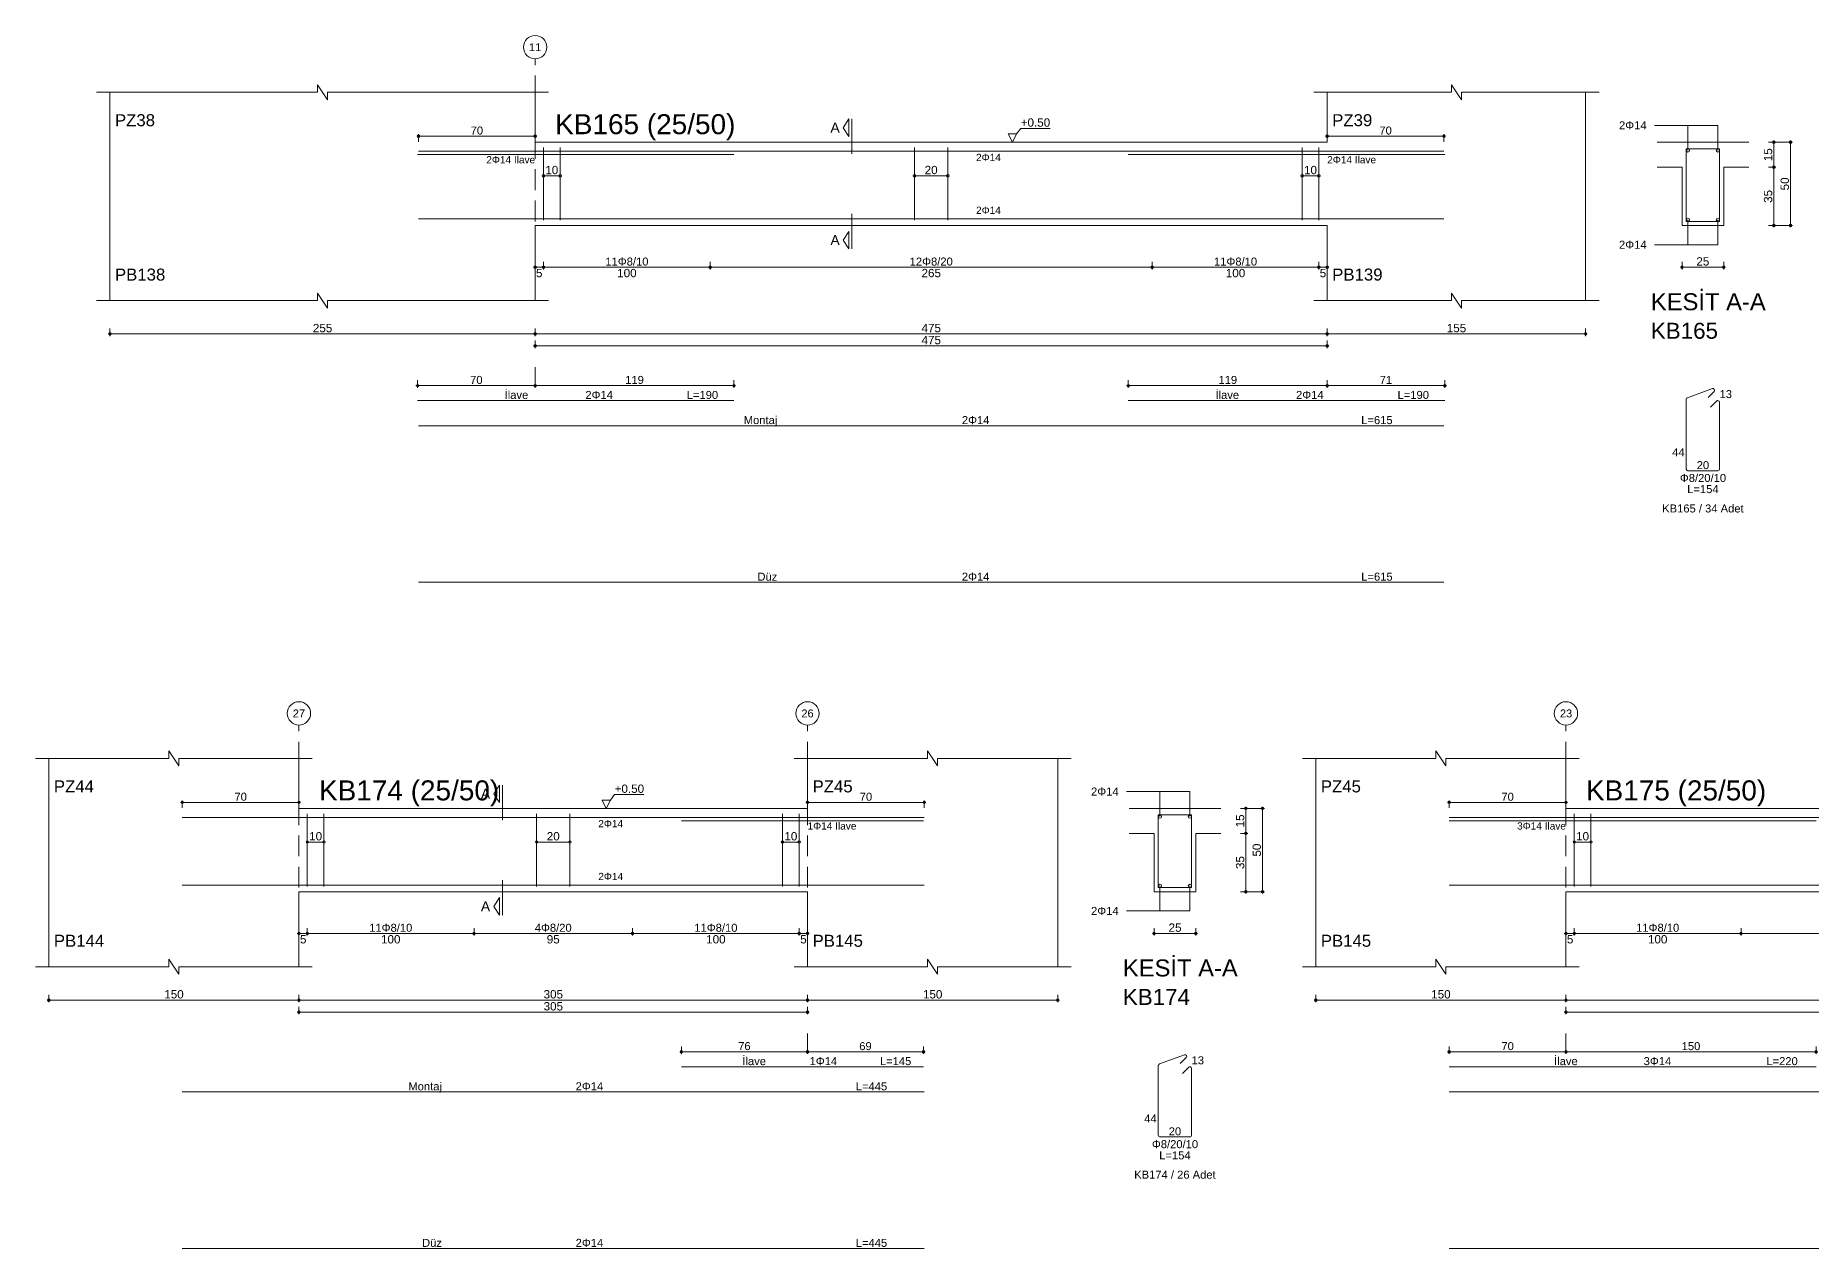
# Model space of a CAD drawing. Header units: millimetres. Extents: x 23801 to 80069, y 9628 to 14137.
# Drawn here: x 23839 to 25437, y 10564 to 11656 of the extents above; entities that cross this region are included whole.
import ezdxf

# ---------------------------------------------------------------- set-up
doc = ezdxf.new("R2010")
doc.units = ezdxf.units.MM
doc.linetypes.add('DASHDOT2', pattern=[12.7, 6.35, -3.175, 0, -3.175])
doc.linetypes.add('DASHED4', pattern=[18.75, 12.5, -6.25])
doc.layers.add('aks', color=251, linetype='DASHDOT2', lineweight=35)
for name, color, linetype in [('Donatı Topl. Uzun. Yazısı', 7, 'Continuous'), ('Donatı Uz. Yazısı', 7, 'Continuous'), ('Donatı Yazısı', 7, 'Continuous'), ('Donatı Çizgisi', 7, 'Continuous'), ('Kiriş', 7, 'Continuous'), ('Standart', 7, 'Continuous'), ('Ölçülendirme', 7, 'Continuous')]:
    doc.layers.add(name, color=color, linetype=linetype)
doc.styles.add('arial_1_18', font='arial.ttf', dxfattribs={"height": 0.2})

# ---------------------------------------------------------------- blocks, each defined once
blk = doc.blocks.new('IDE143Entity7367')
at = {"layer": 'aks', "color": 30, "linetype": 'DASHED4', "lineweight": 5}
for points in [[(19028, 2016.8), (19028, 2151.8)], [(19028, 1955.8), (19028, 1966.8)]]:
    blk.add_lwpolyline(points, dxfattribs=at)
at = {"layer": 'aks', "color": 1, "linetype": 'Continuous', "lineweight": 5}
blk.add_circle((19028, 2158.8), 7, dxfattribs=at)
at = {"layer": 'Donatı Çizgisi', "color": 5, "linetype": 'Continuous', "lineweight": 5}
for points in [[(19033, 2055), (19033, 2098.6)], [(19043, 2055), (19043, 2098.6)], [(19255.5, 2055), (19255.5, 2098.6)], [(19275.5, 2055), (19275.5, 2098.6)], [(19488, 2055), (19488, 2098.6)], [(19498, 2055), (19498, 2098.6)], [(18957.5, 2094.4), (19147.2, 2094.4)], [(18958, 2096.4), (19573, 2096.4)], [(19383.7, 2094.4), (19573.5, 2094.4)], [(19718.3, 2054.3), (19718.3, 2097.9)], [(19718.3, 2097.9), (19738.3, 2097.9)], [(19738.3, 2054.3), (19738.3, 2097.9)], [(18958, 2055.8), (19573, 2055.8)], [(19718.3, 2054.3), (19738.3, 2054.3)], [(19719, 1948.5), (19734, 1954)], [(19731.4, 1948.7), (19735.1, 1952.3)], [(18957.5, 1946.8), (19147.2, 1946.8)], [(19383.7, 1946.8), (19573.5, 1946.8)], [(19718.3, 1905.7), (19718.3, 1947.6)], [(19732.8, 1942.8), (19736.6, 1946.6)], [(19738.3, 1905.7), (19738.3, 1945.8)], [(18958, 1931.7), (19573, 1931.7)], [(19719.3, 1904.7), (19737.3, 1904.7)], [(18958, 1837.8), (19573, 1837.8)]]:
    blk.add_lwpolyline(points, dxfattribs=at)
for centre in [(19719.3, 2096.9), (19737.3, 2096.9), (19719.3, 2055.3), (19737.3, 2055.3)]:
    blk.add_circle(centre, 1, dxfattribs=at)
for centre, start, end in [((19734.3, 1953), 315, 110), ((19719.3, 1947.6), 110, 180), ((19737.3, 1945.8), 0, 135), ((19719.3, 1905.7), 180, 270), ((19737.3, 1905.7), 270, 0)]:
    blk.add_arc(centre, 1.02, start, end, dxfattribs=at)
at = {"layer": 'Kiriş', "color": 1, "linetype": 'Continuous', "lineweight": 5}
for points in [[(18765, 2131.8), (18897.5, 2131.8)], [(18773, 2006.8), (18773, 2131.8)], [(18897.5, 2131.8), (18897.5, 2136.3)], [(18903.5, 2127.3), (18897.5, 2136.3)], [(18903.5, 2127.3), (18903.5, 2131.8)], [(18903.5, 2131.8), (19036, 2131.8)], [(19028, 2101.8), (19028, 2131.8)], [(19495, 2131.8), (19577.5, 2131.8)], [(19503, 2101.8), (19503, 2131.8)], [(19577.5, 2131.8), (19577.5, 2136.3)], [(19583.5, 2127.3), (19577.5, 2136.3)], [(19583.5, 2131.8), (19666, 2131.8)], [(19583.5, 2127.3), (19583.5, 2131.8)], [(19658, 2006.8), (19658, 2131.8)], [(19028, 2101.8), (19503, 2101.8)], [(19700.8, 2101.8), (19755.8, 2101.8)], [(19700.8, 2086.8), (19715.8, 2086.8)], [(19715.8, 2051.8), (19715.8, 2086.8)], [(19740.8, 2086.8), (19755.8, 2086.8)], [(19740.8, 2051.8), (19740.8, 2086.8)], [(19028, 2051.8), (19503, 2051.8)], [(19028, 2006.8), (19028, 2051.8)], [(19503, 2006.8), (19503, 2051.8)], [(19715.8, 2051.8), (19740.8, 2051.8)], [(18765, 2006.8), (18897.5, 2006.8)], [(18903.5, 2002.3), (18897.5, 2011.3)], [(18897.5, 2006.8), (18897.5, 2011.3)], [(18903.5, 2006.8), (19036, 2006.8)], [(18903.5, 2002.3), (18903.5, 2006.8)], [(19495, 2006.8), (19577.5, 2006.8)], [(19583.5, 2002.3), (19577.5, 2011.3)], [(19577.5, 2006.8), (19577.5, 2011.3)], [(19583.5, 2006.8), (19666, 2006.8)], [(19583.5, 2002.3), (19583.5, 2006.8)]]:
    blk.add_lwpolyline(points, dxfattribs=at)
at = {"layer": 'Ölçülendirme', "color": 1, "linetype": 'Continuous', "lineweight": 5}
for points in [[(19212.7, 2110.5), (19216.2, 2115.8)], [(19216.2, 2105.3), (19212.7, 2110.5)], [(19216.2, 2105.3), (19216.2, 2115.8)], [(19218, 2094.8), (19218, 2115.8)], [(19316.7, 2106.8), (19319.2, 2110.1)], [(19319.2, 2110.1), (19336.9, 2110.1)], [(19699.3, 2111.9), (19737.3, 2111.9)], [(19719.3, 2096.9), (19719.3, 2111.9)], [(19737.3, 2096.9), (19737.3, 2111.9)], [(18957, 2105.4), (19029, 2105.4)], [(18958, 2102.1), (18958, 2106.6)], [(19028, 2102.1), (19028, 2106.6)], [(19314.2, 2101.8), (19311.7, 2106.8)], [(19311.7, 2106.8), (19316.7, 2106.8)], [(19316.7, 2106.8), (19314.2, 2101.8)], [(19314.2, 2101.8), (19314.2, 2101.8)], [(19502, 2105.4), (19574, 2105.4)], [(19503, 2102.1), (19503, 2106.6)], [(19573, 2102.1), (19573, 2106.6)], [(19767.6, 2101.8), (19782.1, 2101.8)], [(19770.8, 2050.8), (19770.8, 2102.8)], [(19780.8, 2050.8), (19780.8, 2102.8)], [(19033, 2081.6), (19043, 2081.6)], [(19255.5, 2081.6), (19275.5, 2081.6)], [(19488, 2081.6), (19498, 2081.6)], [(19767.6, 2086.8), (19772.1, 2086.8)], [(19218, 2037.8), (19218, 2058.8)], [(19212.7, 2043), (19216.2, 2048.3)], [(19216.2, 2037.8), (19216.2, 2048.3)], [(19719.3, 2040.3), (19719.3, 2055.3)], [(19737.3, 2040.3), (19737.3, 2055.3)], [(19767.6, 2051.8), (19782.1, 2051.8)], [(19216.2, 2037.8), (19212.7, 2043)], [(19699.3, 2040.3), (19737.3, 2040.3)], [(19027, 2026.8), (19504, 2026.8)], [(19028, 2025.5), (19028, 2030)], [(19033, 2025.5), (19033, 2030)], [(19133, 2025.5), (19133, 2030)], [(19398, 2025.5), (19398, 2030)], [(19498, 2025.5), (19498, 2030)], [(19503, 2025.5), (19503, 2030)], [(19714.8, 2026.8), (19741.8, 2026.8)], [(19715.8, 2025.5), (19715.8, 2030)], [(19740.8, 2025.5), (19740.8, 2030)], [(18772, 1986.8), (19659, 1986.8)], [(18773, 1985.5), (18773, 1990)], [(19028, 1985.5), (19028, 1990)], [(19028, 1978.3), (19028, 1982.8)], [(19503, 1985.5), (19503, 1990)], [(19503, 1978.3), (19503, 1982.8)], [(19658, 1985.5), (19658, 1990)], [(19027, 1979.6), (19504, 1979.6)], [(18956.5, 1955.8), (19029, 1955.8)], [(18957.5, 1954.5), (18957.5, 1959)], [(19027, 1955.8), (19148.2, 1955.8)], [(19028, 1954.5), (19028, 1959)], [(19028, 1954.5), (19028, 1959)], [(19147.2, 1954.5), (19147.2, 1959)], [(19382.7, 1955.8), (19504, 1955.8)], [(19383.7, 1954.5), (19383.7, 1959)], [(19502, 1955.8), (19574.5, 1955.8)], [(19503, 1954.5), (19503, 1959)], [(19503, 1954.5), (19503, 1959)], [(19573.5, 1954.5), (19573.5, 1959)]]:
    blk.add_lwpolyline(points, dxfattribs=at)
for centre in [(18958, 2105.4), (19028, 2105.4), (19503, 2105.4), (19573, 2105.4), (19770.8, 2101.8), (19780.8, 2101.8), (19770.8, 2086.8), (19033, 2081.6), (19043, 2081.6), (19255.5, 2081.6), (19275.5, 2081.6), (19488, 2081.6), (19498, 2081.6), (19770.8, 2051.8), (19780.8, 2051.8), (19028, 2026.8), (19033, 2026.8), (19033, 2026.8), (19133, 2026.8), (19133, 2026.8), (19398, 2026.8), (19398, 2026.8), (19498, 2026.8), (19498, 2026.8), (19503, 2026.8), (19715.8, 2026.8), (19740.8, 2026.8), (18773, 1986.8), (19028, 1986.8), (19028, 1986.8), (19503, 1986.8), (19503, 1986.8), (19658, 1986.8), (19028, 1979.6), (19503, 1979.6), (18957.5, 1955.8), (19028, 1955.8), (19028, 1955.8), (19147.2, 1955.8), (19383.7, 1955.8), (19503, 1955.8), (19503, 1955.8), (19573.5, 1955.8)]:
    blk.add_circle(centre, 0.75, dxfattribs=at)
at = {"layer": 'aks', "color": 1, "linetype": 'Continuous', "lineweight": 5, "style": 'arial_1_18'}
blk.add_text('11', height=4.73, dxfattribs=at).set_placement((19024.3, 2156.4))
at = {"layer": 'Donatı Topl. Uzun. Yazısı', "color": 1, "linetype": 'Continuous', "lineweight": 5, "style": 'arial_1_18'}
for s, p in [('L=190', (19118.9, 1947.8)), ('L=190', (19545.2, 1947.8)), ('L=615', (19523.4, 1932.7)), ('L=154', (19718.9, 1891.3)), ('L=615', (19523.4, 1838.8))]:
    blk.add_text(s, height=4.8, dxfattribs=at).set_placement(p)
at = {"layer": 'Donatı Uz. Yazısı', "color": 1, "linetype": 'Continuous', "lineweight": 5, "style": 'arial_1_18'}
for s, p in [('13', (19738.3, 1948.3)), ('44', (19709.9, 1913.4)), ('20', (19724.6, 1905.7))]:
    blk.add_text(s, height=4.8, dxfattribs=at).set_placement(p)
at = {"layer": 'Donatı Yazısı', "color": 5, "linetype": 'Continuous', "lineweight": 5, "style": 'arial_1_18'}
for s, height, p in [('2Φ14', 4.8, (19678, 2109.5)), ('2Φ14 İlave', 4.32, (18998.7, 2089.1)), ('2Φ14 İlave', 4.32, (19503, 2089.1)), ('2Φ14', 4.8, (19678, 2037.9)), ('2Φ14', 4.8, (19058.1, 1947.8)), ('2Φ14', 4.8, (19484.3, 1947.8)), ('2Φ14', 4.8, (19283.9, 1932.7)), ('Φ8/20/10', 4.8, (19714.5, 1898)), ('KB165 / 34 Adet', 4.8, (19703.9, 1879.7)), ('2Φ14', 4.8, (19283.9, 1838.8))]:
    blk.add_text(s, height=height, dxfattribs=at).set_placement(p)
for p in [(19292.4, 2090.5), (19292.4, 2058.8)]:
    blk.add_text('2Φ14', height=4.32, rotation=360, dxfattribs=at).set_placement(p)
at = {"layer": 'Donatı Yazısı', "color": 1, "linetype": 'Continuous', "lineweight": 5, "style": 'arial_1_18'}
for s, p in [('İlave', (19009.7, 1947.8)), ('İlave', (19436, 1947.8)), ('Montaj', (19153.1, 1932.7)), ('Düz', (19161.3, 1838.8))]:
    blk.add_text(s, height=4.8, dxfattribs=at).set_placement(p)
at = {"layer": 'Kiriş', "color": 1, "linetype": 'Continuous', "lineweight": 5, "style": 'arial_1_18'}
for s, height, p in [('PZ38', 7.2, (18776, 2111.4)), ('KB165 (25/50)', 12, (19040, 2106.6)), ('PZ39', 7.2, (19506, 2111.4)), ('PB138', 7.2, (18776, 2018.8)), ('PB139', 7.2, (19506, 2018.8)), ('KESİT A-A', 10.2, (19697.1, 2001)), ('KB165', 9.6, (19697.1, 1983.9))]:
    blk.add_text(s, height=height, dxfattribs=at).set_placement(p)
at = {"layer": 'Ölçülendirme', "color": 1, "linetype": 'Continuous', "lineweight": 5, "style": 'arial_1_18'}
for s, height, p in [('70', 4.8, (18989.3, 2106.4)), ('A', 5.95, (19205.1, 2107.6)), ('+0.50', 5, (19319.2, 2111.1)), ('70', 4.8, (19534.3, 2106.4)), ('A', 5.95, (19205.1, 2040.1)), ('5', 5, (19028.5, 2020.8)), ('100', 5, (19077.2, 2020.8)), ('265', 5, (19259.7, 2020.8)), ('100', 5, (19442.2, 2020.8)), ('5', 5, (19498.5, 2020.8)), ('25', 5, (19724.4, 2027.8)), ('255', 5, (18894.7, 1987.8)), ('475', 5, (19259.7, 1987.8)), ('155', 5, (19574.7, 1987.8)), ('475', 5, (19259.7, 1980.6))]:
    blk.add_text(s, height=height, dxfattribs=at).set_placement(p)
for s, rotation, p in [('10', 360, (19034.1, 2082.6)), ('20', 360, (19261.6, 2082.6)), ('10', 360, (19489.1, 2082.6)), ('15', 90, (19769.9, 2090.4)), ('50', 90, (19779.9, 2072.9)), ('35', 90, (19769.9, 2065.4))]:
    blk.add_text(s, height=5, rotation=rotation, dxfattribs=at).set_placement(p)
at = {"layer": 'Ölçülendirme', "color": 5, "linetype": 'Continuous', "lineweight": 5, "style": 'arial_1_18'}
for s, p in [('11Φ8/10', (19070.1, 2027.8)), ('12Φ8/20', (19252.6, 2027.8)), ('11Φ8/10', (19435.1, 2027.8)), ('70', (18989, 1956.8)), ('119', (19082, 1956.8)), ('119', (19437.8, 1956.8)), ('71', (19534.5, 1956.8))]:
    blk.add_text(s, height=4.8, dxfattribs=at).set_placement(p)
blk = doc.blocks.new('IDE143Entity7371')
at = {"layer": 'aks', "color": 30, "linetype": 'DASHED4', "lineweight": 5}
for points in [[(23409.3, 2016.8), (23409.3, 2151.8)], [(23714.3, 2016.8), (23714.3, 2151.8)], [(23714.3, 1955.8), (23714.3, 1966.8)]]:
    blk.add_lwpolyline(points, dxfattribs=at)
at = {"layer": 'aks', "color": 1, "linetype": 'Continuous', "lineweight": 5}
for centre in [(23409.3, 2158.8), (23714.3, 2158.8)]:
    blk.add_circle(centre, 7, dxfattribs=at)
at = {"layer": 'Donatı Çizgisi', "color": 5, "linetype": 'Continuous', "lineweight": 5}
for points in [[(23414.3, 2055), (23414.3, 2098.6)], [(23424.3, 2055), (23424.3, 2098.6)], [(23551.8, 2055), (23551.8, 2098.6)], [(23571.8, 2055), (23571.8, 2098.6)], [(23699.3, 2055), (23699.3, 2098.6)], [(23709.3, 2055), (23709.3, 2098.6)], [(23339.3, 2096.4), (23784.3, 2096.4)], [(23638.6, 2094.4), (23783.8, 2094.4)], [(23924.6, 2054.3), (23924.6, 2097.9)], [(23924.6, 2097.9), (23944.6, 2097.9)], [(23944.6, 2054.3), (23944.6, 2097.9)], [(23339.3, 2055.8), (23784.3, 2055.8)], [(23924.6, 2054.3), (23944.6, 2054.3)], [(23925.3, 1948.5), (23940.3, 1954)], [(23937.8, 1948.7), (23941.4, 1952.3)], [(23638.6, 1946.8), (23783.8, 1946.8)], [(23924.6, 1905.7), (23924.6, 1947.6)], [(23939.1, 1942.8), (23942.9, 1946.6)], [(23944.6, 1905.7), (23944.6, 1945.8)], [(23339.3, 1931.7), (23784.3, 1931.7)], [(23925.7, 1904.7), (23943.6, 1904.7)], [(23339.3, 1837.8), (23784.3, 1837.8)]]:
    blk.add_lwpolyline(points, dxfattribs=at)
for centre in [(23925.6, 2096.9), (23943.6, 2096.9), (23925.6, 2055.3), (23943.6, 2055.3)]:
    blk.add_circle(centre, 1, dxfattribs=at)
for centre, start, end in [((23940.7, 1953), 315, 110), ((23925.7, 1947.6), 110, 180), ((23943.6, 1945.8), 0, 135), ((23925.7, 1905.7), 180, 270), ((23943.6, 1905.7), 270, 0)]:
    blk.add_arc(centre, 1.02, start, end, dxfattribs=at)
at = {"layer": 'Kiriş', "color": 1, "linetype": 'Continuous', "lineweight": 5}
for points in [[(23251.3, 2131.8), (23331.3, 2131.8)], [(23259.3, 2006.8), (23259.3, 2131.8)], [(23331.3, 2131.8), (23331.3, 2136.3)], [(23337.3, 2127.3), (23331.3, 2136.3)], [(23337.3, 2127.3), (23337.3, 2131.8)], [(23337.3, 2131.8), (23417.3, 2131.8)], [(23409.3, 2101.8), (23409.3, 2131.8)], [(23706.3, 2131.8), (23786.3, 2131.8)], [(23714.3, 2101.8), (23714.3, 2131.8)], [(23786.3, 2131.8), (23786.3, 2136.3)], [(23792.3, 2127.3), (23786.3, 2136.3)], [(23792.3, 2131.8), (23872.3, 2131.8)], [(23792.3, 2127.3), (23792.3, 2131.8)], [(23864.3, 2006.8), (23864.3, 2131.8)], [(23409.3, 2101.8), (23714.3, 2101.8)], [(23907.1, 2101.8), (23962.1, 2101.8)], [(23907.1, 2086.8), (23922.1, 2086.8)], [(23922.1, 2051.8), (23922.1, 2086.8)], [(23947.1, 2086.8), (23962.1, 2086.8)], [(23947.1, 2051.8), (23947.1, 2086.8)], [(23409.3, 2051.8), (23714.3, 2051.8)], [(23409.3, 2006.8), (23409.3, 2051.8)], [(23714.3, 2006.8), (23714.3, 2051.8)], [(23922.1, 2051.8), (23947.1, 2051.8)], [(23251.3, 2006.8), (23331.3, 2006.8)], [(23337.3, 2002.3), (23331.3, 2011.3)], [(23331.3, 2006.8), (23331.3, 2011.3)], [(23337.3, 2006.8), (23417.3, 2006.8)], [(23337.3, 2002.3), (23337.3, 2006.8)], [(23706.3, 2006.8), (23786.3, 2006.8)], [(23792.3, 2002.3), (23786.3, 2011.3)], [(23786.3, 2006.8), (23786.3, 2011.3)], [(23792.3, 2006.8), (23872.3, 2006.8)], [(23792.3, 2002.3), (23792.3, 2006.8)]]:
    blk.add_lwpolyline(points, dxfattribs=at)
at = {"layer": 'Ölçülendirme', "color": 1, "linetype": 'Continuous', "lineweight": 5}
for points in [[(23526.1, 2110.5), (23529.6, 2115.8)], [(23529.6, 2105.3), (23526.1, 2110.5)], [(23529.6, 2105.3), (23529.6, 2115.8)], [(23531.3, 2094.8), (23531.3, 2115.8)], [(23596.1, 2106.8), (23598.6, 2110.1)], [(23598.6, 2110.1), (23616.2, 2110.1)], [(23905.6, 2111.9), (23943.6, 2111.9)], [(23925.6, 2096.9), (23925.6, 2111.9)], [(23943.6, 2096.9), (23943.6, 2111.9)], [(23338.3, 2105.4), (23410.3, 2105.4)], [(23339.3, 2102.1), (23339.3, 2106.6)], [(23409.3, 2102.1), (23409.3, 2106.6)], [(23593.6, 2101.8), (23591.1, 2106.8)], [(23591.1, 2106.8), (23596.1, 2106.8)], [(23596.1, 2106.8), (23593.6, 2101.8)], [(23593.6, 2101.8), (23593.6, 2101.8)], [(23713.3, 2105.4), (23785.3, 2105.4)], [(23714.3, 2102.1), (23714.3, 2106.6)], [(23784.3, 2102.1), (23784.3, 2106.6)], [(23973.9, 2101.8), (23988.4, 2101.8)], [(23977.1, 2050.8), (23977.1, 2102.8)], [(23987.1, 2050.8), (23987.1, 2102.8)], [(23414.3, 2081.6), (23424.3, 2081.6)], [(23551.8, 2081.6), (23571.8, 2081.6)], [(23699.3, 2081.6), (23709.3, 2081.6)], [(23973.9, 2086.8), (23978.4, 2086.8)], [(23531.3, 2037.8), (23531.3, 2058.8)], [(23526.1, 2043), (23529.6, 2048.3)], [(23529.6, 2037.8), (23529.6, 2048.3)], [(23925.6, 2040.3), (23925.6, 2055.3)], [(23943.6, 2040.3), (23943.6, 2055.3)], [(23973.9, 2051.8), (23988.4, 2051.8)], [(23529.6, 2037.8), (23526.1, 2043)], [(23905.6, 2040.3), (23943.6, 2040.3)], [(23408.3, 2026.8), (23715.3, 2026.8)], [(23409.3, 2025.5), (23409.3, 2030)], [(23414.3, 2025.5), (23414.3, 2030)], [(23514.3, 2025.5), (23514.3, 2030)], [(23609.3, 2025.5), (23609.3, 2030)], [(23709.3, 2025.5), (23709.3, 2030)], [(23714.3, 2025.5), (23714.3, 2030)], [(23921.1, 2026.8), (23948.1, 2026.8)], [(23922.1, 2025.5), (23922.1, 2030)], [(23947.1, 2025.5), (23947.1, 2030)], [(23258.3, 1986.8), (23865.3, 1986.8)], [(23259.3, 1985.5), (23259.3, 1990)], [(23409.3, 1985.5), (23409.3, 1990)], [(23409.3, 1978.3), (23409.3, 1982.8)], [(23714.3, 1985.5), (23714.3, 1990)], [(23714.3, 1978.3), (23714.3, 1982.8)], [(23864.3, 1985.5), (23864.3, 1990)], [(23408.3, 1979.6), (23715.3, 1979.6)], [(23637.6, 1955.8), (23715.3, 1955.8)], [(23638.6, 1954.5), (23638.6, 1959)], [(23713.3, 1955.8), (23784.8, 1955.8)], [(23714.3, 1954.5), (23714.3, 1959)], [(23714.3, 1954.5), (23714.3, 1959)], [(23783.8, 1954.5), (23783.8, 1959)]]:
    blk.add_lwpolyline(points, dxfattribs=at)
for centre in [(23339.3, 2105.4), (23409.3, 2105.4), (23714.3, 2105.4), (23784.3, 2105.4), (23977.1, 2101.8), (23987.1, 2101.8), (23977.1, 2086.8), (23414.3, 2081.6), (23424.3, 2081.6), (23551.8, 2081.6), (23571.8, 2081.6), (23699.3, 2081.6), (23709.3, 2081.6), (23977.1, 2051.8), (23987.1, 2051.8), (23409.3, 2026.8), (23414.3, 2026.8), (23414.3, 2026.8), (23514.3, 2026.8), (23514.3, 2026.8), (23609.3, 2026.8), (23609.3, 2026.8), (23709.3, 2026.8), (23709.3, 2026.8), (23714.3, 2026.8), (23922.1, 2026.8), (23947.1, 2026.8), (23259.3, 1986.8), (23409.3, 1986.8), (23409.3, 1986.8), (23714.3, 1986.8), (23714.3, 1986.8), (23864.3, 1986.8), (23409.3, 1979.6), (23714.3, 1979.6), (23638.6, 1955.8), (23714.3, 1955.8), (23714.3, 1955.8), (23783.8, 1955.8)]:
    blk.add_circle(centre, 0.75, dxfattribs=at)
at = {"layer": 'aks', "color": 1, "linetype": 'Continuous', "lineweight": 5, "style": 'arial_1_18'}
for s, p in [('27', (23405.6, 2156.4)), ('26', (23710.6, 2156.4))]:
    blk.add_text(s, height=4.73, dxfattribs=at).set_placement(p)
at = {"layer": 'Donatı Topl. Uzun. Yazısı', "color": 1, "linetype": 'Continuous', "lineweight": 5, "style": 'arial_1_18'}
for s, p in [('L=145', (23757.7, 1947.8)), ('L=445', (23743.2, 1932.7)), ('L=154', (23925.2, 1891.3)), ('L=445', (23743.2, 1838.8))]:
    blk.add_text(s, height=4.8, dxfattribs=at).set_placement(p)
at = {"layer": 'Donatı Uz. Yazısı', "color": 1, "linetype": 'Continuous', "lineweight": 5, "style": 'arial_1_18'}
for s, p in [('13', (23944.6, 1948.3)), ('44', (23916.2, 1913.4)), ('20', (23930.9, 1905.7))]:
    blk.add_text(s, height=4.8, dxfattribs=at).set_placement(p)
at = {"layer": 'Donatı Yazısı', "color": 5, "linetype": 'Continuous', "lineweight": 5, "style": 'arial_1_18'}
for s, height, p in [('2Φ14', 4.8, (23884.3, 2109.5)), ('1Φ14 İlave', 4.32, (23714.3, 2089.1)), ('2Φ14', 4.8, (23884.3, 2037.9)), ('1Φ14', 4.8, (23715.5, 1947.8)), ('2Φ14', 4.8, (23575.2, 1932.7)), ('Φ8/20/10', 4.8, (23920.8, 1898)), ('KB174 / 26 Adet', 4.8, (23910.2, 1879.7)), ('2Φ14', 4.8, (23575.2, 1838.8))]:
    blk.add_text(s, height=height, dxfattribs=at).set_placement(p)
for p in [(23588.8, 2090.5), (23588.8, 2058.8)]:
    blk.add_text('2Φ14', height=4.32, rotation=360, dxfattribs=at).set_placement(p)
at = {"layer": 'Donatı Yazısı', "color": 1, "linetype": 'Continuous', "lineweight": 5, "style": 'arial_1_18'}
for s, p in [('İlave', (23675.2, 1947.8)), ('Montaj', (23474.9, 1932.7)), ('Düz', (23483.1, 1838.8))]:
    blk.add_text(s, height=4.8, dxfattribs=at).set_placement(p)
at = {"layer": 'Kiriş', "color": 1, "linetype": 'Continuous', "lineweight": 5, "style": 'arial_1_18'}
for s, height, p in [('PZ44', 7.2, (23262.3, 2111.4)), ('KB174 (25/50)', 12, (23421.3, 2106.6)), ('PZ45', 7.2, (23717.3, 2111.4)), ('PB144', 7.2, (23262.3, 2018.8)), ('PB145', 7.2, (23717.3, 2018.8)), ('KESİT A-A', 10.2, (23903.4, 2001)), ('KB174', 9.6, (23903.4, 1983.9))]:
    blk.add_text(s, height=height, dxfattribs=at).set_placement(p)
at = {"layer": 'Ölçülendirme', "color": 1, "linetype": 'Continuous', "lineweight": 5, "style": 'arial_1_18'}
for s, height, p in [('70', 4.8, (23370.6, 2106.4)), ('A', 5.95, (23518.4, 2107.6)), ('+0.50', 5, (23598.6, 2111.1)), ('70', 4.8, (23745.6, 2106.4)), ('A', 5.95, (23518.4, 2040.1)), ('5', 5, (23409.9, 2020.8)), ('100', 5, (23458.5, 2020.8)), ('95', 5, (23557.9, 2020.8)), ('100', 5, (23653.5, 2020.8)), ('5', 5, (23709.9, 2020.8)), ('25', 5, (23930.8, 2027.8)), ('150', 5, (23328.5, 1987.8)), ('305', 5, (23556, 1987.8)), ('150', 5, (23783.5, 1987.8)), ('305', 5, (23556, 1980.6))]:
    blk.add_text(s, height=height, dxfattribs=at).set_placement(p)
for s, rotation, p in [('10', 360, (23415.4, 2082.6)), ('20', 360, (23557.9, 2082.6)), ('10', 360, (23700.4, 2082.6)), ('15', 90, (23976.2, 2090.4)), ('50', 90, (23986.2, 2072.9)), ('35', 90, (23976.2, 2065.4))]:
    blk.add_text(s, height=5, rotation=rotation, dxfattribs=at).set_placement(p)
at = {"layer": 'Ölçülendirme', "color": 5, "linetype": 'Continuous', "lineweight": 5, "style": 'arial_1_18'}
for s, p in [('11Φ8/10', (23451.4, 2027.8)), ('4Φ8/20', (23550.7, 2027.8)), ('11Φ8/10', (23646.4, 2027.8)), ('76', (23672.7, 1956.8)), ('69', (23745.3, 1956.8))]:
    blk.add_text(s, height=4.8, dxfattribs=at).set_placement(p)
blk = doc.blocks.new('IDE143Entity7372')
at = {"layer": 'aks', "color": 30, "linetype": 'DASHED4', "lineweight": 5}
for points in [[(24169.1, 2016.8), (24169.1, 2151.8)], [(24769.1, 2016.8), (24769.1, 2151.8)], [(24169.1, 1955.8), (24169.1, 1966.8)], [(24769.1, 1955.8), (24769.1, 1966.8)]]:
    blk.add_lwpolyline(points, dxfattribs=at)
at = {"layer": 'aks', "color": 1, "linetype": 'Continuous', "lineweight": 5}
for centre in [(24169.1, 2158.8), (24769.1, 2158.8)]:
    blk.add_circle(centre, 7, dxfattribs=at)
at = {"layer": 'Donatı Çizgisi', "color": 5, "linetype": 'Continuous', "lineweight": 5}
for points in [[(24174.1, 2055), (24174.1, 2098.6)], [(24184.1, 2055), (24184.1, 2098.6)], [(24459.1, 2055), (24459.1, 2098.6)], [(24479.1, 2055), (24479.1, 2098.6)], [(24754.1, 2055), (24754.1, 2098.6)], [(24764.1, 2055), (24764.1, 2098.6)], [(24099.1, 2096.4), (24839.1, 2096.4)], [(24099.1, 2094.4), (24319.1, 2094.4)], [(24619.1, 2094.4), (24839.1, 2094.4)], [(24979.5, 2054.3), (24979.5, 2097.9)], [(24979.5, 2097.9), (24999.5, 2097.9)], [(24999.5, 2054.3), (24999.5, 2097.9)], [(24099.1, 2055.8), (24839.1, 2055.8)], [(24979.5, 2054.3), (24999.5, 2054.3)], [(24980.1, 1948.5), (24995.1, 1954)], [(24992.6, 1948.7), (24996.2, 1952.3)], [(24099.1, 1946.8), (24319.1, 1946.8)], [(24619.1, 1946.8), (24839.1, 1946.8)], [(24979.5, 1905.7), (24979.5, 1947.6)], [(24993.9, 1942.8), (24997.7, 1946.6)], [(24999.5, 1905.7), (24999.5, 1945.8)], [(24099.1, 1931.7), (24839.1, 1931.7)], [(24980.5, 1904.7), (24998.4, 1904.7)], [(24099.1, 1837.8), (24839.1, 1837.8)]]:
    blk.add_lwpolyline(points, dxfattribs=at)
for centre in [(24980.5, 2096.9), (24998.5, 2096.9), (24980.5, 2055.3), (24989.5, 2055.3), (24998.5, 2055.3)]:
    blk.add_circle(centre, 1, dxfattribs=at)
for centre, start, end in [((24995.5, 1953), 315, 110), ((24980.5, 1947.6), 110, 180), ((24998.4, 1945.8), 0, 135), ((24980.5, 1905.7), 180, 270), ((24998.4, 1905.7), 270, 0)]:
    blk.add_arc(centre, 1.02, start, end, dxfattribs=at)
at = {"layer": 'Kiriş', "color": 1, "linetype": 'Continuous', "lineweight": 5}
for points in [[(24011.1, 2131.8), (24091.1, 2131.8)], [(24019.1, 2006.8), (24019.1, 2131.8)], [(24091.1, 2131.8), (24091.1, 2136.3)], [(24097.1, 2127.3), (24091.1, 2136.3)], [(24097.1, 2127.3), (24097.1, 2131.8)], [(24097.1, 2131.8), (24177.1, 2131.8)], [(24169.1, 2101.8), (24169.1, 2131.8)], [(24761.1, 2131.8), (24841.1, 2131.8)], [(24769.1, 2101.8), (24769.1, 2131.8)], [(24841.1, 2131.8), (24841.1, 2136.3)], [(24847.1, 2127.3), (24841.1, 2136.3)], [(24847.1, 2131.8), (24927.1, 2131.8)], [(24847.1, 2127.3), (24847.1, 2131.8)], [(24919.1, 2006.8), (24919.1, 2131.8)], [(24169.1, 2101.8), (24769.1, 2101.8)], [(24962, 2101.8), (25017, 2101.8)], [(24962, 2086.8), (24977, 2086.8)], [(24977, 2051.8), (24977, 2086.8)], [(25002, 2086.8), (25017, 2086.8)], [(25002, 2051.8), (25002, 2086.8)], [(24169.1, 2051.8), (24769.1, 2051.8)], [(24169.1, 2006.8), (24169.1, 2051.8)], [(24769.1, 2006.8), (24769.1, 2051.8)], [(24977, 2051.8), (25002, 2051.8)], [(24011.1, 2006.8), (24091.1, 2006.8)], [(24097.1, 2002.3), (24091.1, 2011.3)], [(24091.1, 2006.8), (24091.1, 2011.3)], [(24097.1, 2006.8), (24177.1, 2006.8)], [(24097.1, 2002.3), (24097.1, 2006.8)], [(24761.1, 2006.8), (24841.1, 2006.8)], [(24847.1, 2002.3), (24841.1, 2011.3)], [(24841.1, 2006.8), (24841.1, 2011.3)], [(24847.1, 2006.8), (24927.1, 2006.8)], [(24847.1, 2002.3), (24847.1, 2006.8)]]:
    blk.add_lwpolyline(points, dxfattribs=at)
at = {"layer": 'Ölçülendirme', "color": 1, "linetype": 'Continuous', "lineweight": 5}
for points in [[(24403.9, 2110.5), (24407.4, 2115.8)], [(24407.4, 2105.3), (24403.9, 2110.5)], [(24407.4, 2105.3), (24407.4, 2115.8)], [(24409.1, 2094.8), (24409.1, 2115.8)], [(24532.9, 2106.8), (24535.4, 2110.1)], [(24535.4, 2110.1), (24553.1, 2110.1)], [(24960.5, 2111.9), (24998.5, 2111.9)], [(24980.5, 2096.9), (24980.5, 2111.9)], [(24998.5, 2096.9), (24998.5, 2111.9)], [(24098.1, 2105.4), (24170.1, 2105.4)], [(24099.1, 2102.1), (24099.1, 2106.6)], [(24169.1, 2102.1), (24169.1, 2106.6)], [(24530.4, 2101.8), (24527.9, 2106.8)], [(24527.9, 2106.8), (24532.9, 2106.8)], [(24532.9, 2106.8), (24530.4, 2101.8)], [(24530.4, 2101.8), (24530.4, 2101.8)], [(24768.1, 2105.4), (24840.1, 2105.4)], [(24769.1, 2102.1), (24769.1, 2106.6)], [(24839.1, 2102.1), (24839.1, 2106.6)], [(25028.7, 2101.8), (25043.2, 2101.8)], [(25032, 2050.8), (25032, 2102.8)], [(25042, 2050.8), (25042, 2102.8)], [(24174.1, 2081.6), (24184.1, 2081.6)], [(24459.1, 2081.6), (24479.1, 2081.6)], [(24754.1, 2081.6), (24764.1, 2081.6)], [(25028.7, 2086.8), (25033.2, 2086.8)], [(24409.1, 2037.8), (24409.1, 2058.8)], [(24403.9, 2043), (24407.4, 2048.3)], [(24407.4, 2037.8), (24407.4, 2048.3)], [(24980.5, 2040.3), (24980.5, 2055.3)], [(24989.5, 2040.3), (24989.5, 2055.3)], [(24998.5, 2040.3), (24998.5, 2055.3)], [(25028.7, 2051.8), (25043.2, 2051.8)], [(24407.4, 2037.8), (24403.9, 2043)], [(24960.5, 2040.3), (24998.5, 2040.3)], [(24168.1, 2026.8), (24770.1, 2026.8)], [(24169.1, 2025.5), (24169.1, 2030)], [(24174.1, 2025.5), (24174.1, 2030)], [(24274.1, 2025.5), (24274.1, 2030)], [(24664.1, 2025.5), (24664.1, 2030)], [(24764.1, 2025.5), (24764.1, 2030)], [(24769.1, 2025.5), (24769.1, 2030)], [(24976, 2026.8), (25003, 2026.8)], [(24977, 2025.5), (24977, 2030)], [(25002, 2025.5), (25002, 2030)], [(24018.1, 1986.8), (24920.1, 1986.8)], [(24019.1, 1985.5), (24019.1, 1990)], [(24169.1, 1985.5), (24169.1, 1990)], [(24169.1, 1978.3), (24169.1, 1982.8)], [(24769.1, 1985.5), (24769.1, 1990)], [(24769.1, 1978.3), (24769.1, 1982.8)], [(24919.1, 1985.5), (24919.1, 1990)], [(24168.1, 1979.6), (24770.1, 1979.6)], [(24098.1, 1955.8), (24170.1, 1955.8)], [(24099.1, 1954.5), (24099.1, 1959)], [(24168.1, 1955.8), (24320.1, 1955.8)], [(24169.1, 1954.5), (24169.1, 1959)], [(24169.1, 1954.5), (24169.1, 1959)], [(24319.1, 1954.5), (24319.1, 1959)], [(24618.1, 1955.8), (24770.1, 1955.8)], [(24619.1, 1954.5), (24619.1, 1959)], [(24768.1, 1955.8), (24840.1, 1955.8)], [(24769.1, 1954.5), (24769.1, 1959)], [(24769.1, 1954.5), (24769.1, 1959)], [(24839.1, 1954.5), (24839.1, 1959)]]:
    blk.add_lwpolyline(points, dxfattribs=at)
for centre in [(24099.1, 2105.4), (24169.1, 2105.4), (24769.1, 2105.4), (24839.1, 2105.4), (25032, 2101.8), (25042, 2101.8), (25032, 2086.8), (24174.1, 2081.6), (24184.1, 2081.6), (24459.1, 2081.6), (24479.1, 2081.6), (24754.1, 2081.6), (24764.1, 2081.6), (25032, 2051.8), (25042, 2051.8), (24169.1, 2026.8), (24174.1, 2026.8), (24174.1, 2026.8), (24274.1, 2026.8), (24274.1, 2026.8), (24664.1, 2026.8), (24664.1, 2026.8), (24764.1, 2026.8), (24764.1, 2026.8), (24769.1, 2026.8), (24977, 2026.8), (25002, 2026.8), (24019.1, 1986.8), (24169.1, 1986.8), (24169.1, 1986.8), (24769.1, 1986.8), (24769.1, 1986.8), (24919.1, 1986.8), (24169.1, 1979.6), (24769.1, 1979.6), (24099.1, 1955.8), (24169.1, 1955.8), (24169.1, 1955.8), (24319.1, 1955.8), (24619.1, 1955.8), (24769.1, 1955.8), (24769.1, 1955.8), (24839.1, 1955.8)]:
    blk.add_circle(centre, 0.75, dxfattribs=at)
at = {"layer": 'aks', "color": 1, "linetype": 'Continuous', "lineweight": 5, "style": 'arial_1_18'}
for s, p in [('23', (24165.5, 2156.4)), ('13', (24765.5, 2156.4))]:
    blk.add_text(s, height=4.73, dxfattribs=at).set_placement(p)
at = {"layer": 'Donatı Topl. Uzun. Yazısı', "color": 1, "linetype": 'Continuous', "lineweight": 5, "style": 'arial_1_18'}
for s, p in [('L=220', (24289.3, 1947.8)), ('L=220', (24809.3, 1947.8)), ('L=740', (24783.3, 1932.7)), ('L=154', (24980, 1891.3)), ('L=740', (24783.3, 1838.8))]:
    blk.add_text(s, height=4.8, dxfattribs=at).set_placement(p)
at = {"layer": 'Donatı Uz. Yazısı', "color": 1, "linetype": 'Continuous', "lineweight": 5, "style": 'arial_1_18'}
for s, p in [('13', (24999.5, 1948.3)), ('44', (24971, 1913.4)), ('20', (24985.7, 1905.7))]:
    blk.add_text(s, height=4.8, dxfattribs=at).set_placement(p)
at = {"layer": 'Donatı Yazısı', "color": 5, "linetype": 'Continuous', "lineweight": 5, "style": 'arial_1_18'}
for s, height, p in [('2Φ14', 4.8, (24939.1, 2109.5)), ('3Φ14 İlave', 4.32, (24139.8, 2089.1)), ('3Φ14 İlave', 4.32, (24769.1, 2089.1)), ('3Φ14', 4.8, (24939.1, 2037.9)), ('3Φ14', 4.8, (24215.7, 1947.8)), ('3Φ14', 4.8, (24735.7, 1947.8)), ('2Φ14', 4.8, (24491.3, 1932.7)), ('Φ8/20/10', 4.8, (24975.6, 1898)), ('KB175 / 40 Adet', 4.8, (24965, 1879.7)), ('3Φ14', 4.8, (24491.3, 1838.8))]:
    blk.add_text(s, height=height, dxfattribs=at).set_placement(p)
for s, p in [('2Φ14', (24496.1, 2090.5)), ('3Φ14', (24496.1, 2058.8))]:
    blk.add_text(s, height=4.32, rotation=360, dxfattribs=at).set_placement(p)
at = {"layer": 'Donatı Yazısı', "color": 1, "linetype": 'Continuous', "lineweight": 5, "style": 'arial_1_18'}
for s, p in [('İlave', (24162, 1947.8)), ('İlave', (24682, 1947.8)), ('Montaj', (24338, 1932.7)), ('Düz', (24346.2, 1838.8))]:
    blk.add_text(s, height=4.8, dxfattribs=at).set_placement(p)
at = {"layer": 'Kiriş', "color": 1, "linetype": 'Continuous', "lineweight": 5, "style": 'arial_1_18'}
for s, height, p in [('PZ45', 7.2, (24022.1, 2111.4)), ('KB175 (25/50)', 12, (24181.1, 2106.6)), ('PZ46', 7.2, (24772.1, 2111.4)), ('PB145', 7.2, (24022.1, 2018.8)), ('PB146', 7.2, (24772.1, 2018.8)), ('KESİT A-A', 10.2, (24958.3, 2001)), ('KB175', 9.6, (24958.3, 1983.9))]:
    blk.add_text(s, height=height, dxfattribs=at).set_placement(p)
at = {"layer": 'Ölçülendirme', "color": 1, "linetype": 'Continuous', "lineweight": 5, "style": 'arial_1_18'}
for s, height, p in [('70', 4.8, (24130.4, 2106.4)), ('A', 5.95, (24396.2, 2107.6)), ('+0.50', 5, (24535.4, 2111.1)), ('70', 4.8, (24800.4, 2106.4)), ('A', 5.95, (24396.2, 2040.1)), ('5', 5, (24169.7, 2020.8)), ('100', 5, (24218.3, 2020.8)), ('390', 5, (24463.3, 2020.8)), ('100', 5, (24708.3, 2020.8)), ('5', 5, (24764.7, 2020.8)), ('25', 5, (24985.6, 2027.8)), ('150', 5, (24088.3, 1987.8)), ('600', 5, (24463.3, 1987.8)), ('150', 5, (24838.3, 1987.8)), ('600', 5, (24463.3, 1980.6))]:
    blk.add_text(s, height=height, dxfattribs=at).set_placement(p)
for s, rotation, p in [('10', 360, (24175.2, 2082.6)), ('20', 360, (24465.2, 2082.6)), ('10', 360, (24755.2, 2082.6)), ('15', 90, (25031, 2090.4)), ('50', 90, (25041, 2072.9)), ('35', 90, (25031, 2065.4))]:
    blk.add_text(s, height=5, rotation=rotation, dxfattribs=at).set_placement(p)
at = {"layer": 'Ölçülendirme', "color": 5, "linetype": 'Continuous', "lineweight": 5, "style": 'arial_1_18'}
for s, p in [('11Φ8/10', (24211.2, 2027.8)), ('18Φ8/20', (24456.2, 2027.8)), ('11Φ8/10', (24701.2, 2027.8)), ('70', (24130.4, 1956.8)), ('150', (24238.5, 1956.8)), ('150', (24688.5, 1956.8)), ('70', (24800.4, 1956.8))]:
    blk.add_text(s, height=4.8, dxfattribs=at).set_placement(p)

msp = doc.modelspace()

# ---------------------------------------------------------------- block references
at = {"layer": 'Standart', "xscale": 1.5, "yscale": 1.5, "zscale": 1.5}
for name, p in [('IDE143Entity7367', (-4253.5, 8407.1)), ('IDE143Entity7371', (-11037.9, 7807.7)), ('IDE143Entity7372', (-11037.9, 7807.7))]:
    msp.add_blockref(name, p, dxfattribs=at)

doc.saveas('drawing.dxf')
